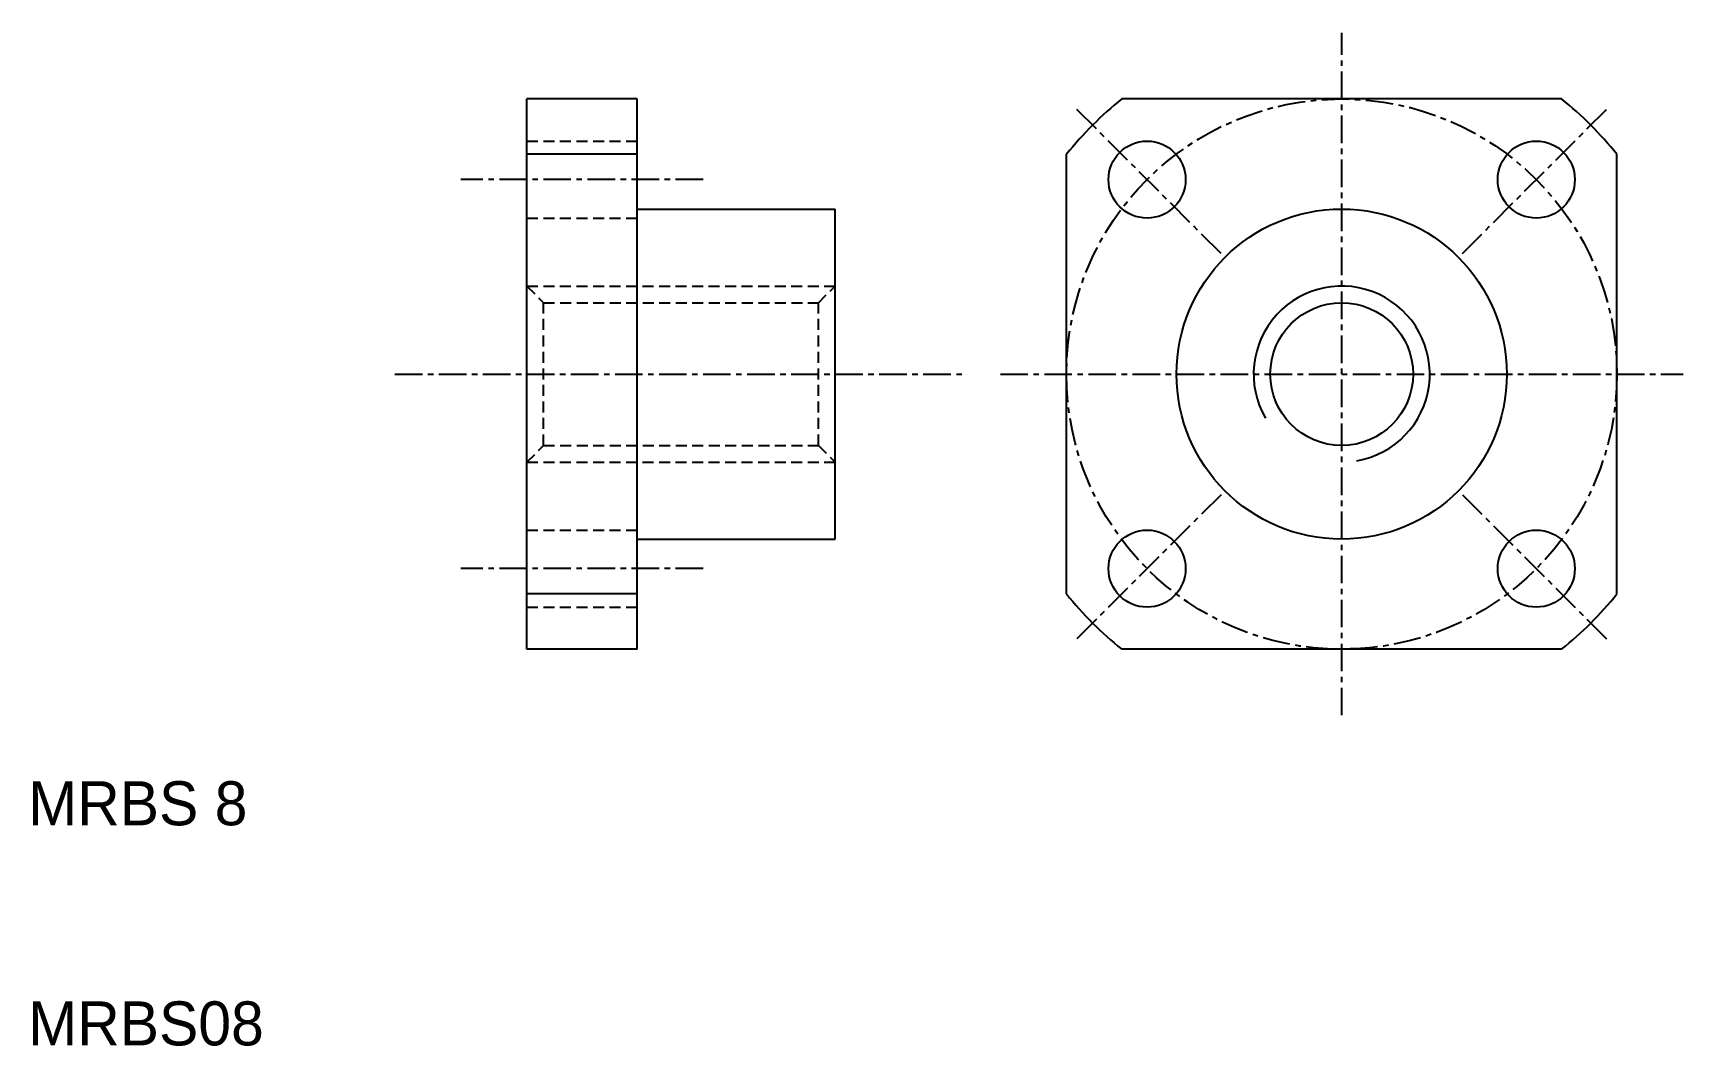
# Model space of a CAD drawing. Extents: x 10.2 to 85.2, y 10 to 56.
import ezdxf

# ---------------------------------------------------------------- set-up
doc = ezdxf.new("R2010")
doc.units = 0
doc.linetypes.add('CENTER', pattern=[2, 1.25, -0.25, 0.25, -0.25])
doc.linetypes.add('DASHED', pattern=[0.75, 0.5, -0.25])
doc.layers.get('0').update_dxf_attribs({"linetype": 'CONTINUOUS'})
doc.layers.add('CENTER', color=1, linetype='CENTER')

msp = doc.modelspace()

# ---------------------------------------------------------------- linework, layer by layer
at = {"color": 7, "linetype": 'CONTINUOUS'}
for p, q in [((32.651, 28.001), (32.651, 53.001)), ((37.651, 53.001), (32.651, 53.001)), ((37.651, 28.001), (37.651, 53.001)), ((79.638, 53.001), (59.663, 53.001)), ((37.651, 50.488), (32.651, 50.488)), ((57.151, 30.513), (57.151, 50.488)), ((82.151, 30.513), (82.151, 50.488)), ((37.651, 48.001), (46.651, 48.001)), ((46.651, 33.001), (46.651, 48.001)), ((37.651, 33.001), (46.651, 33.001)), ((37.651, 30.513), (32.651, 30.513)), ((37.651, 28.001), (32.651, 28.001)), ((79.638, 28.001), (59.663, 28.001))]:
    msp.add_line(p, q, dxfattribs=at)
at = {"color": 3, "linetype": 'DASHED'}
for p, q in [((32.651, 51.089), (37.651, 51.089)), ((32.651, 47.589), (37.651, 47.589)), ((32.651, 44.501), (46.651, 44.501)), ((32.651, 44.501), (33.409, 43.743)), ((45.893, 43.743), (46.651, 44.501)), ((33.409, 43.743), (45.893, 43.743)), ((33.409, 37.259), (33.409, 43.743)), ((45.893, 37.259), (45.893, 43.743)), ((32.651, 36.501), (33.409, 37.259)), ((33.409, 37.259), (45.893, 37.259)), ((45.893, 37.259), (46.651, 36.501)), ((32.651, 36.501), (46.651, 36.501)), ((32.651, 33.412), (37.651, 33.412)), ((32.651, 29.912), (37.651, 29.912))]:
    msp.add_line(p, q, dxfattribs=at)
at = {"color": 7, "linetype": 'CONTINUOUS'}
for centre, radius in [((60.812, 49.339), 1.75), ((78.489, 49.339), 1.75), ((69.651, 40.501), 7.5), ((69.651, 40.501), 3.242), ((60.812, 31.662), 1.75), ((78.489, 31.662), 1.75)]:
    msp.add_circle(centre, radius, dxfattribs=at)
for start, end in [(128.62483, 141.37517), (38.62483, 51.37517), (218.62483, 231.37517), (308.62483, 321.37517)]:
    msp.add_arc((69.651, 40.501), 16, start, end, dxfattribs=at)
at = {"color": 3, "linetype": 'CONTINUOUS'}
msp.add_arc((69.651, 40.501), 4, 280, 210, dxfattribs=at)
at = {"layer": 'CENTER', "color": 1, "linetype": 'CENTER'}
for p, q in [((69.651, 25.001), (69.651, 56.001)), ((64.17, 45.981), (57.453, 52.698)), ((75.131, 45.981), (81.848, 52.698)), ((40.651, 49.339), (29.651, 49.339)), ((26.651, 40.501), (52.651, 40.501)), ((54.151, 40.501), (85.151, 40.501)), ((64.17, 35.02), (57.453, 28.303)), ((75.131, 35.02), (81.848, 28.303)), ((40.651, 31.662), (29.651, 31.662))]:
    msp.add_line(p, q, dxfattribs=at)
msp.add_circle((69.651, 40.501), 12.5, dxfattribs=at)

# ---------------------------------------------------------------- texts
at = {"color": 7, "linetype": 'CONTINUOUS'}
for s, p in [('MRBS 8', (10, 20)), ('MRBS08', (10, 10))]:
    msp.add_text(s, height=2, dxfattribs=at).set_placement(p)

doc.saveas('drawing.dxf')
